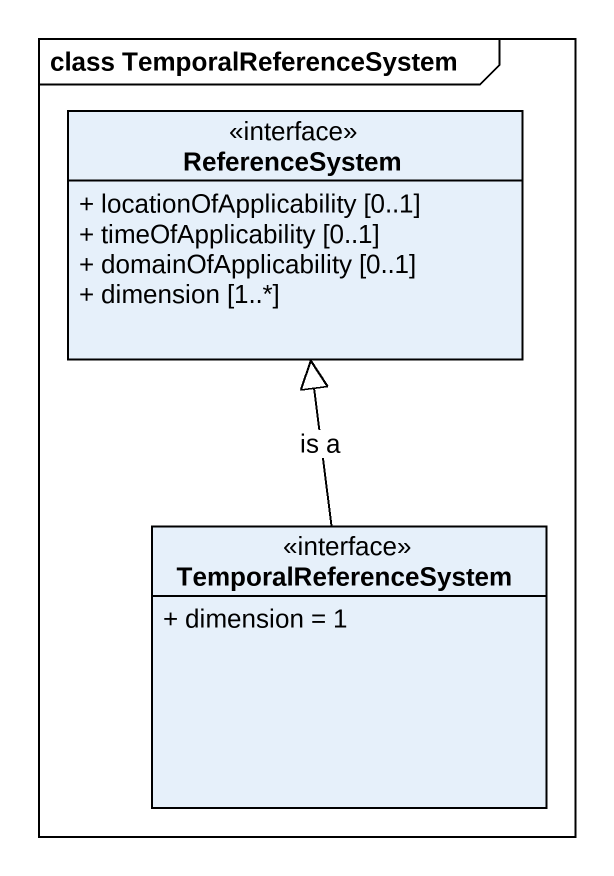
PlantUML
@startuml
mainframe class TemporalReferenceSystem
hide circle
hide empty members
skinparam classAttributeIconSize 0
class ReferenceSystem <<interface>> {
  + locationOfApplicability [0..1]
  + timeOfApplicability [0..1]
  + domainOfApplicability [0..1]
  + dimension [1..*]
}
class TemporalReferenceSystem <<interface>> {
  + dimension = 1
}
TemporalReferenceSystem -up-|> ReferenceSystem : is a
@enduml
